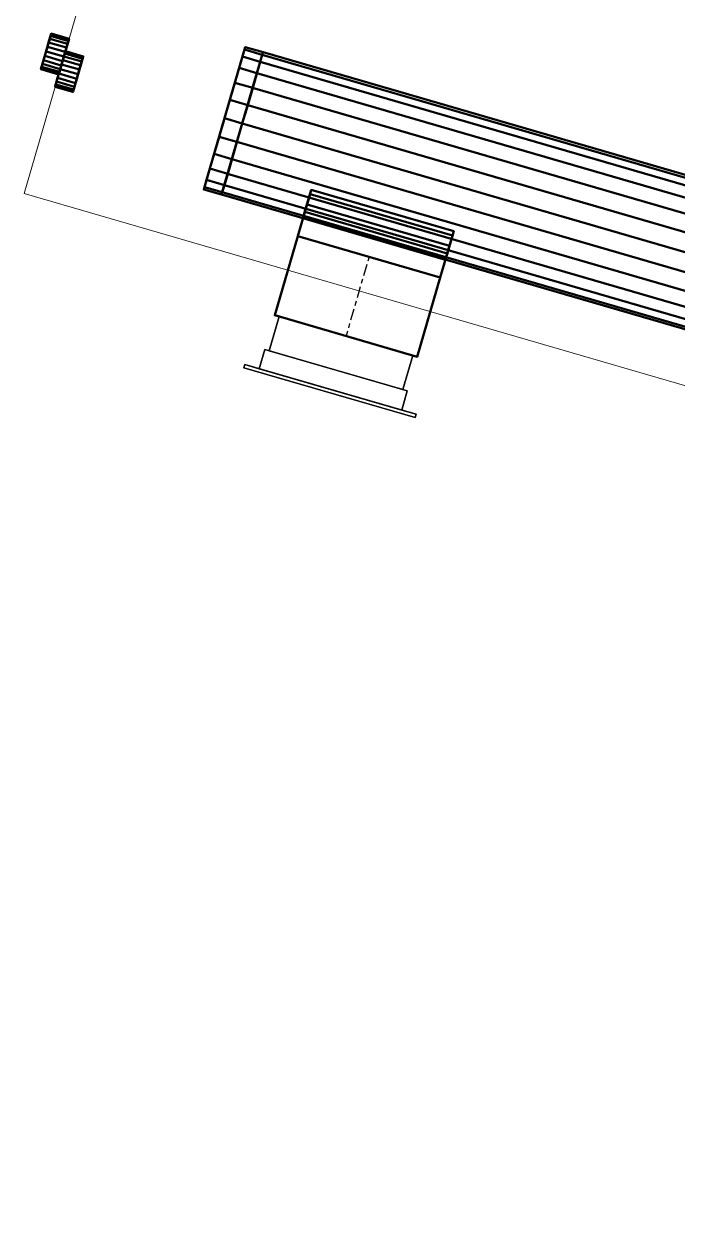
# Model space of a CAD drawing. Header units: inches. Extents: x -1654 to 1344, y -1538 to 36.
# Drawn here: x 272.7 to 307.9, y -718.6 to -654 of the extents above; entities that cross this region are included whole.
import ezdxf

# ---------------------------------------------------------------- set-up
doc = ezdxf.new("R2010")
doc.units = ezdxf.units.IN
doc.header["$MEASUREMENT"] = 0
doc.linetypes.add('Center', pattern=[1.25, 0.25, -0.1875, 0.625, -0.1875])
for name, color, linetype, lineweight in [('M-EQPT', 2, 'Continuous', 50), ('M-HVAC-CDFF', 3, 'Continuous', 30), ('M-HVAC-CDFF-SA', 3, 'Continuous', 30), ('M-HVAC-DUCT', 1, 'Center', 30), ('M-HVAC-DUCT-SA', 1, 'Continuous', 50)]:
    doc.layers.add(name, color=color, linetype=linetype, lineweight=lineweight)

# ---------------------------------------------------------------- blocks, each defined once
blk = doc.blocks.new('Mechanical Equipment - Main AHU - Non-Hosted - Mechanical Equipment - Main AHU - Non-Hosted-843973-_3D_')
at = {"layer": 'M-EQPT', "lineweight": 9}
mesh = blk.add_polyface(dxfattribs=at)
corners = [(123.5, -34, 84), (123.5, 34, 84), (-123.5, 34, 84), (-123.5, -34, 84)]
mesh.append_faces([[corners[k] for k in face] for face in [(2, 3, 0, 1)]])
mesh = blk.add_polyface(dxfattribs=at)
corners = [(123.5, -34), (-123.5, -34), (-123.5, 34), (123.5, 34)]
mesh.append_faces([[corners[k] for k in face] for face in [(1, 2, 3, 0)]])
mesh = blk.add_polyface(dxfattribs=at)
corners = [(123.5, 34, 84), (123.5, -34, 84), (123.5, -34), (123.5, 34)]
mesh.append_faces([[corners[k] for k in face] for face in [(0, 1, 2, 3)]])
at = {"layer": 'M-EQPT'}
mesh = blk.add_polyface(dxfattribs=at)
corners = [(115.502, -33, 4.57), (115.536, -33, 4.829), (115.636, -33, 5.07), (115.795, -33, 5.277), (116.002, -33, 5.436), (116.243, -33, 5.536), (116.502, -33, 5.57), (116.761, -33, 5.536), (117.002, -33, 5.436), (117.209, -33, 5.277), (117.368, -33, 5.07), (117.468, -33, 4.829), (117.502, -33, 4.57), (117.468, -33, 4.311), (117.368, -33, 4.07), (117.209, -33, 3.863), (117.002, -33, 3.704), (116.761, -33, 3.604), (116.502, -33, 3.57), (116.243, -33, 3.604), (116.002, -33, 3.704), (115.795, -33, 3.863), (115.636, -33, 4.07), (115.536, -33, 4.311)]
mesh.append_faces([[corners[k] for k in face] for face in [(15, 13, 14), (20, 18, 19), (13, 11, 12)]], dxfattribs={"vtx0": -1})
mesh.append_faces([[corners[k] for k in face] for face in [(23, 11, 13, 20)]], dxfattribs={"vtx0": -1, "vtx1": -1, "vtx2": -1, "vtx3": -1})
mesh.append_faces([[corners[k] for k in face] for face in [(15, 16, 20, 13)]], dxfattribs={"vtx1": -1, "vtx2": -1, "vtx3": -1})
mesh.append_faces([[corners[k] for k in face] for face in [(8, 9, 3, 4)]], dxfattribs={"vtx1": -1, "vtx3": -1})
mesh.append_faces([[corners[k] for k in face] for face in [(4, 5, 6)]], dxfattribs={"vtx2": -1})
mesh.append_faces([[corners[k] for k in face] for face in [(6, 7, 8, 4), (9, 10, 11, 1), (1, 2, 3, 9), (23, 0, 1, 11), (16, 17, 18, 20)]], dxfattribs={"vtx2": -1, "vtx3": -1})
mesh.append_faces([[corners[k] for k in face] for face in [(20, 21, 22, 23)]], dxfattribs={"vtx3": -1})
mesh = blk.add_polyface(dxfattribs=at)
corners = [(117.502, -34, 4.57), (117.468, -34, 4.311), (117.368, -34, 4.07), (117.209, -34, 3.863), (117.002, -34, 3.704), (116.761, -34, 3.604), (116.502, -34, 3.57), (116.243, -34, 3.604), (116.002, -34, 3.704), (115.795, -34, 3.863), (115.636, -34, 4.07), (115.536, -34, 4.311), (115.502, -34, 4.57), (115.502, -33, 4.57), (115.536, -33, 4.311), (115.636, -33, 4.07), (115.795, -33, 3.863), (116.002, -33, 3.704), (116.243, -33, 3.604), (116.502, -33, 3.57), (116.761, -33, 3.604), (117.002, -33, 3.704), (117.209, -33, 3.863), (117.368, -33, 4.07), (117.468, -33, 4.311), (117.502, -33, 4.57)]
mesh.append_faces([[corners[k] for k in face] for face in [(1, 24, 25, 0)]], dxfattribs={"vtx0": -1})
mesh.append_faces([[corners[k] for k in face] for face in [(23, 2, 3, 22), (2, 23, 24, 1)]], dxfattribs={"vtx0": -1, "vtx2": -1})
mesh.append_faces([[corners[k] for k in face] for face in [(13, 14, 11, 12)]], dxfattribs={"vtx1": -1})
mesh.append_faces([[corners[k] for k in face] for face in [(14, 15, 10, 11), (16, 17, 8, 9), (15, 16, 9, 10), (17, 18, 7, 8), (6, 7, 18, 19), (19, 20, 5, 6), (20, 21, 4, 5), (21, 22, 3, 4)]], dxfattribs={"vtx1": -1, "vtx3": -1})
mesh = blk.add_polyface(dxfattribs=at)
corners = [(115.502, -34, 4.57), (115.536, -34, 4.829), (115.636, -34, 5.07), (115.795, -34, 5.277), (116.002, -34, 5.436), (116.243, -34, 5.536), (116.502, -34, 5.57), (116.761, -34, 5.536), (117.002, -34, 5.436), (117.209, -34, 5.277), (117.368, -34, 5.07), (117.468, -34, 4.829), (117.502, -34, 4.57), (117.502, -33, 4.57), (117.468, -33, 4.829), (117.368, -33, 5.07), (117.209, -33, 5.277), (117.002, -33, 5.436), (116.761, -33, 5.536), (116.502, -33, 5.57), (116.243, -33, 5.536), (116.002, -33, 5.436), (115.795, -33, 5.277), (115.636, -33, 5.07), (115.536, -33, 4.829), (115.502, -33, 4.57)]
mesh.append_faces([[corners[k] for k in face] for face in [(1, 24, 25, 0)]], dxfattribs={"vtx0": -1})
mesh.append_faces([[corners[k] for k in face] for face in [(4, 21, 22, 3), (2, 23, 24, 1), (3, 22, 23, 2)]], dxfattribs={"vtx0": -1, "vtx2": -1})
mesh.append_faces([[corners[k] for k in face] for face in [(13, 14, 11, 12)]], dxfattribs={"vtx1": -1})
mesh.append_faces([[corners[k] for k in face] for face in [(14, 15, 10, 11), (16, 17, 8, 9), (15, 16, 9, 10), (17, 18, 7, 8), (6, 7, 18, 19), (4, 5, 20, 21), (19, 20, 5, 6)]], dxfattribs={"vtx1": -1, "vtx3": -1})
at = {"layer": 'M-EQPT', "lineweight": 9}
mesh = blk.add_polyface(dxfattribs=at)
corners = [(123.5, -34, 84), (-123.5, -34, 84), (-123.5, -34), (123.5, -34)]
mesh.append_faces([[corners[k] for k in face] for face in [(0, 1, 2, 3)]])
at = {"layer": 'M-EQPT'}
mesh = blk.add_polyface(dxfattribs=at)
corners = [(114.802, -34, 65.673), (114.836, -34, 65.932), (114.936, -34, 66.173), (115.095, -34, 66.381), (115.302, -34, 66.539), (115.543, -34, 66.639), (115.802, -34, 66.673), (116.061, -34, 66.639), (116.302, -34, 66.539), (116.509, -34, 66.381), (116.668, -34, 66.173), (116.768, -34, 65.932), (116.802, -34, 65.673), (116.768, -34, 65.415), (116.668, -34, 65.173), (116.509, -34, 64.966), (116.302, -34, 64.807), (116.061, -34, 64.707), (115.802, -34, 64.673), (115.543, -34, 64.707), (115.302, -34, 64.807), (115.095, -34, 64.966), (114.936, -34, 65.173), (114.836, -34, 65.415)]
mesh.append_faces([[corners[k] for k in face] for face in [(15, 12, 13, 14)]], dxfattribs={"vtx0": -1})
mesh.append_faces([[corners[k] for k in face] for face in [(16, 19, 12, 15)]], dxfattribs={"vtx0": -1, "vtx1": -1, "vtx2": -1})
mesh.append_faces([[corners[k] for k in face] for face in [(0, 9, 12, 21)]], dxfattribs={"vtx0": -1, "vtx1": -1, "vtx2": -1, "vtx3": -1})
mesh.append_faces([[corners[k] for k in face] for face in [(6, 7, 4, 5), (3, 4, 1, 2)]], dxfattribs={"vtx1": -1})
mesh.append_faces([[corners[k] for k in face] for face in [(0, 1, 4, 7)]], dxfattribs={"vtx1": -1, "vtx2": -1, "vtx3": -1})
mesh.append_faces([[corners[k] for k in face] for face in [(7, 8, 9, 0), (19, 20, 21, 12)]], dxfattribs={"vtx2": -1, "vtx3": -1})
mesh.append_faces([[corners[k] for k in face] for face in [(9, 10, 11, 12), (16, 17, 18, 19), (21, 22, 23, 0)]], dxfattribs={"vtx3": -1})
mesh = blk.add_polyface(dxfattribs=at)
corners = [(116.802, -35, 65.673), (116.768, -35, 65.415), (116.668, -35, 65.173), (116.509, -35, 64.966), (116.302, -35, 64.807), (116.061, -35, 64.707), (115.802, -35, 64.673), (115.543, -35, 64.707), (115.302, -35, 64.807), (115.095, -35, 64.966), (114.936, -35, 65.173), (114.836, -35, 65.415), (114.802, -35, 65.673), (114.802, -34, 65.673), (114.836, -34, 65.415), (114.936, -34, 65.173), (115.095, -34, 64.966), (115.302, -34, 64.807), (115.543, -34, 64.707), (115.802, -34, 64.673), (116.061, -34, 64.707), (116.302, -34, 64.807), (116.509, -34, 64.966), (116.668, -34, 65.173), (116.768, -34, 65.415), (116.802, -34, 65.673)]
mesh.append_faces([[corners[k] for k in face] for face in [(1, 24, 25, 0)]], dxfattribs={"vtx0": -1})
mesh.append_faces([[corners[k] for k in face] for face in [(23, 2, 3, 22), (2, 23, 24, 1)]], dxfattribs={"vtx0": -1, "vtx2": -1})
mesh.append_faces([[corners[k] for k in face] for face in [(13, 14, 11, 12)]], dxfattribs={"vtx1": -1})
mesh.append_faces([[corners[k] for k in face] for face in [(14, 15, 10, 11), (16, 17, 8, 9), (15, 16, 9, 10), (17, 18, 7, 8), (6, 7, 18, 19), (19, 20, 5, 6), (20, 21, 4, 5), (21, 22, 3, 4)]], dxfattribs={"vtx1": -1, "vtx3": -1})
mesh = blk.add_polyface(dxfattribs=at)
corners = [(114.802, -35, 65.673), (114.836, -35, 65.932), (114.936, -35, 66.173), (115.095, -35, 66.381), (115.302, -35, 66.539), (115.543, -35, 66.639), (115.802, -35, 66.673), (116.061, -35, 66.639), (116.302, -35, 66.539), (116.509, -35, 66.381), (116.668, -35, 66.173), (116.768, -35, 65.932), (116.802, -35, 65.673), (116.802, -34, 65.673), (116.768, -34, 65.932), (116.668, -34, 66.173), (116.509, -34, 66.381), (116.302, -34, 66.539), (116.061, -34, 66.639), (115.802, -34, 66.673), (115.543, -34, 66.639), (115.302, -34, 66.539), (115.095, -34, 66.381), (114.936, -34, 66.173), (114.836, -34, 65.932), (114.802, -34, 65.673)]
mesh.append_faces([[corners[k] for k in face] for face in [(1, 24, 25, 0)]], dxfattribs={"vtx0": -1})
mesh.append_faces([[corners[k] for k in face] for face in [(4, 21, 22, 3), (2, 23, 24, 1), (3, 22, 23, 2)]], dxfattribs={"vtx0": -1, "vtx2": -1})
mesh.append_faces([[corners[k] for k in face] for face in [(13, 14, 11, 12)]], dxfattribs={"vtx1": -1})
mesh.append_faces([[corners[k] for k in face] for face in [(14, 15, 10, 11), (16, 17, 8, 9), (15, 16, 9, 10), (17, 18, 7, 8), (6, 7, 18, 19), (4, 5, 20, 21), (19, 20, 5, 6)]], dxfattribs={"vtx1": -1, "vtx3": -1})
mesh = blk.add_polyface(dxfattribs=at)
corners = [(115.502, -34, 4.57), (115.536, -34, 4.311), (115.636, -34, 4.07), (115.795, -34, 3.863), (116.002, -34, 3.704), (116.243, -34, 3.604), (116.502, -34, 3.57), (116.761, -34, 3.604), (117.002, -34, 3.704), (117.209, -34, 3.863), (117.368, -34, 4.07), (117.468, -34, 4.311), (117.502, -34, 4.57), (117.468, -34, 4.829), (117.368, -34, 5.07), (117.209, -34, 5.277), (117.002, -34, 5.436), (116.761, -34, 5.536), (116.502, -34, 5.57), (116.243, -34, 5.536), (116.002, -34, 5.436), (115.795, -34, 5.277), (115.636, -34, 5.07), (115.536, -34, 4.829)]
mesh.append_faces([[corners[k] for k in face] for face in [(11, 9, 10), (6, 4, 5)]], dxfattribs={"vtx0": -1})
mesh.append_faces([[corners[k] for k in face] for face in [(11, 13, 1, 4)]], dxfattribs={"vtx0": -1, "vtx1": -1, "vtx2": -1, "vtx3": -1})
mesh.append_faces([[corners[k] for k in face] for face in [(4, 8, 9, 11)]], dxfattribs={"vtx0": -1, "vtx2": -1, "vtx3": -1})
mesh.append_faces([[corners[k] for k in face] for face in [(19, 20, 18)]], dxfattribs={"vtx1": -1})
mesh.append_faces([[corners[k] for k in face] for face in [(15, 16, 20, 21)]], dxfattribs={"vtx1": -1, "vtx3": -1})
mesh.append_faces([[corners[k] for k in face] for face in [(2, 3, 4, 1), (11, 12, 13)]], dxfattribs={"vtx2": -1})
mesh.append_faces([[corners[k] for k in face] for face in [(6, 7, 8, 4), (13, 14, 15, 23), (16, 17, 18, 20), (21, 22, 23, 15), (23, 0, 1, 13)]], dxfattribs={"vtx2": -1, "vtx3": -1})
mesh = blk.add_polyface(dxfattribs=at)
corners = [(114.802, -35, 65.673), (114.836, -35, 65.415), (114.936, -35, 65.173), (115.095, -35, 64.966), (115.302, -35, 64.807), (115.543, -35, 64.707), (115.802, -35, 64.673), (116.061, -35, 64.707), (116.302, -35, 64.807), (116.509, -35, 64.966), (116.668, -35, 65.173), (116.768, -35, 65.415), (116.802, -35, 65.673), (116.768, -35, 65.932), (116.668, -35, 66.173), (116.509, -35, 66.381), (116.302, -35, 66.539), (116.061, -35, 66.639), (115.802, -35, 66.673), (115.543, -35, 66.639), (115.302, -35, 66.539), (115.095, -35, 66.381), (114.936, -35, 66.173), (114.836, -35, 65.932)]
mesh.append_faces([[corners[k] for k in face] for face in [(8, 6, 7), (11, 9, 10), (23, 21, 22)]], dxfattribs={"vtx0": -1})
mesh.append_faces([[corners[k] for k in face] for face in [(17, 0, 15, 16)]], dxfattribs={"vtx0": -1, "vtx1": -1})
mesh.append_faces([[corners[k] for k in face] for face in [(0, 3, 12, 15)]], dxfattribs={"vtx0": -1, "vtx1": -1, "vtx2": -1, "vtx3": -1})
mesh.append_faces([[corners[k] for k in face] for face in [(8, 12, 5, 6)]], dxfattribs={"vtx0": -1, "vtx1": -1, "vtx3": -1})
mesh.append_faces([[corners[k] for k in face] for face in [(12, 8, 9, 11)]], dxfattribs={"vtx0": -1, "vtx2": -1})
mesh.append_faces([[corners[k] for k in face] for face in [(17, 18, 20, 0)]], dxfattribs={"vtx1": -1, "vtx2": -1, "vtx3": -1})
mesh.append_faces([[corners[k] for k in face] for face in [(23, 0, 20, 21)]], dxfattribs={"vtx1": -1, "vtx3": -1})
mesh.append_faces([[corners[k] for k in face] for face in [(1, 2, 3, 0), (13, 14, 15, 12), (18, 19, 20)]], dxfattribs={"vtx2": -1})
mesh.append_faces([[corners[k] for k in face] for face in [(3, 4, 5, 12)]], dxfattribs={"vtx2": -1, "vtx3": -1})
blk = doc.blocks.new('Round Endcap - Standard-907956-_3D_')
at = {"layer": 'M-HVAC-DUCT', "color": 8, "linetype": 'Continuous', "lineweight": 50}
mesh = blk.add_polyface(dxfattribs=at)
corners = [(0, 0, 4), (0, 1.035, 3.864), (0, 2, 3.464), (0, 2.828, 2.828), (0, 3.464, 2), (0, 3.864, 1.035), (0, 4), (0, 3.864, -1.035), (0, 3.464, -2), (0, 2.828, -2.828), (0, 2, -3.464), (0, 1.035, -3.864), (0, 0, -4), (0, -1.035, -3.864), (0, -2, -3.464), (0, -2.828, -2.828), (0, -3.464, -2), (0, -3.864, -1.035), (0, -4), (0, -3.864, 1.035), (0, -3.464, 2), (0, -2.828, 2.828), (0, -2, 3.464), (0, -1.035, 3.864)]
mesh.append_faces([[corners[k] for k in face] for face in [(17, 14, 15, 16)]], dxfattribs={"vtx0": -1, "color": 8})
mesh.append_faces([[corners[k] for k in face] for face in [(21, 12, 17, 20)]], dxfattribs={"vtx0": -1, "vtx1": -1, "vtx2": -1, "color": 8})
mesh.append_faces([[corners[k] for k in face] for face in [(12, 3, 4)]], dxfattribs={"vtx0": -1, "vtx2": -1, "color": 8})
mesh.append_faces([[corners[k] for k in face] for face in [(12, 7, 8, 9), (12, 1, 2, 3)]], dxfattribs={"vtx0": -1, "vtx3": -1, "color": 8})
mesh.append_faces([[corners[k] for k in face] for face in [(0, 1, 12, 23), (22, 23, 12, 21)]], dxfattribs={"vtx1": -1, "vtx2": -1, "color": 8})
mesh.append_faces([[corners[k] for k in face] for face in [(6, 7, 12, 4)]], dxfattribs={"vtx1": -1, "vtx2": -1, "vtx3": -1, "color": 8})
mesh.append_faces([[corners[k] for k in face] for face in [(10, 11, 12, 9), (4, 5, 6)]], dxfattribs={"vtx2": -1, "color": 8})
mesh.append_faces([[corners[k] for k in face] for face in [(12, 13, 14, 17)]], dxfattribs={"vtx2": -1, "vtx3": -1, "color": 8})
mesh.append_faces([[corners[k] for k in face] for face in [(17, 18, 19, 20)]], dxfattribs={"vtx3": -1, "color": 8})
mesh = blk.add_polyface(dxfattribs=at)
corners = [(0, 4), (0, 3.864, 1.035), (0, 3.464, 2), (0, 2.828, 2.828), (0, 2, 3.464), (0, 1.035, 3.864), (0, 0, 4), (1, 0, 4), (1, 1.035, 3.864), (1, 2, 3.464), (1, 2.828, 2.828), (1, 3.464, 2), (1, 3.864, 1.035), (1, 4)]
mesh.append_faces([[corners[k] for k in face] for face in [(1, 12, 13, 0)]], dxfattribs={"vtx0": -1, "color": 8})
mesh.append_faces([[corners[k] for k in face] for face in [(5, 8, 9, 4), (10, 3, 4, 9), (2, 11, 12, 1), (11, 2, 3, 10)]], dxfattribs={"vtx0": -1, "vtx2": -1, "color": 8})
mesh.append_faces([[corners[k] for k in face] for face in [(6, 7, 8, 5)]], dxfattribs={"vtx2": -1, "color": 8})
mesh = blk.add_polyface(dxfattribs=at)
corners = [(0, 0, -4), (0, 1.035, -3.864), (0, 2, -3.464), (0, 2.828, -2.828), (0, 3.464, -2), (0, 3.864, -1.035), (0, 4), (1, 4), (1, 3.864, -1.035), (1, 3.464, -2), (1, 2.828, -2.828), (1, 2, -3.464), (1, 1.035, -3.864), (1, 0, -4)]
mesh.append_faces([[corners[k] for k in face] for face in [(1, 12, 13, 0)]], dxfattribs={"vtx0": -1, "color": 8})
mesh.append_faces([[corners[k] for k in face] for face in [(5, 8, 9, 4), (10, 3, 4, 9), (2, 11, 12, 1), (11, 2, 3, 10)]], dxfattribs={"vtx0": -1, "vtx2": -1, "color": 8})
mesh.append_faces([[corners[k] for k in face] for face in [(6, 7, 8, 5)]], dxfattribs={"vtx2": -1, "color": 8})
mesh = blk.add_polyface(dxfattribs=at)
corners = [(1, 0, 4), (1, -1.035, 3.864), (1, -2, 3.464), (1, -2.828, 2.828), (1, -3.464, 2), (1, -3.864, 1.035), (1, -4), (1, -3.864, -1.035), (1, -3.464, -2), (1, -2.828, -2.828), (1, -2, -3.464), (1, -1.035, -3.864), (1, 0, -4), (1, 1.035, -3.864), (1, 2, -3.464), (1, 2.828, -2.828), (1, 3.464, -2), (1, 3.864, -1.035), (1, 4), (1, 3.864, 1.035), (1, 3.464, 2), (1, 2.828, 2.828), (1, 2, 3.464), (1, 1.035, 3.864)]
mesh.append_faces([[corners[k] for k in face] for face in [(6, 3, 4, 5)]], dxfattribs={"vtx0": -1, "color": 8})
mesh.append_faces([[corners[k] for k in face] for face in [(16, 21, 14, 15)]], dxfattribs={"vtx0": -1, "vtx1": -1, "color": 8})
mesh.append_faces([[corners[k] for k in face] for face in [(12, 2, 6, 11)]], dxfattribs={"vtx0": -1, "vtx1": -1, "vtx2": -1, "color": 8})
mesh.append_faces([[corners[k] for k in face] for face in [(12, 23, 1, 2)]], dxfattribs={"vtx0": -1, "vtx1": -1, "vtx3": -1, "color": 8})
mesh.append_faces([[corners[k] for k in face] for face in [(21, 16, 17), (6, 2, 3)]], dxfattribs={"vtx0": -1, "vtx2": -1, "color": 8})
mesh.append_faces([[corners[k] for k in face] for face in [(6, 9, 10, 11), (17, 19, 20, 21)]], dxfattribs={"vtx0": -1, "vtx3": -1, "color": 8})
mesh.append_faces([[corners[k] for k in face] for face in [(18, 19, 17)]], dxfattribs={"vtx1": -1, "color": 8})
mesh.append_faces([[corners[k] for k in face] for face in [(22, 23, 12, 21)]], dxfattribs={"vtx1": -1, "vtx2": -1, "color": 8})
mesh.append_faces([[corners[k] for k in face] for face in [(23, 0, 1)]], dxfattribs={"vtx2": -1, "color": 8})
mesh.append_faces([[corners[k] for k in face] for face in [(12, 13, 14, 21)]], dxfattribs={"vtx2": -1, "vtx3": -1, "color": 8})
mesh.append_faces([[corners[k] for k in face] for face in [(6, 7, 8, 9)]], dxfattribs={"vtx3": -1, "color": 8})
mesh = blk.add_polyface(dxfattribs=at)
corners = [(0, -4), (0, -3.864, -1.035), (0, -3.464, -2), (0, -2.828, -2.828), (0, -2, -3.464), (0, -1.035, -3.864), (0, 0, -4), (1, 0, -4), (1, -1.035, -3.864), (1, -2, -3.464), (1, -2.828, -2.828), (1, -3.464, -2), (1, -3.864, -1.035), (1, -4)]
mesh.append_faces([[corners[k] for k in face] for face in [(1, 12, 13, 0)]], dxfattribs={"vtx0": -1, "color": 8})
mesh.append_faces([[corners[k] for k in face] for face in [(5, 8, 9, 4), (10, 3, 4, 9), (2, 11, 12, 1), (11, 2, 3, 10)]], dxfattribs={"vtx0": -1, "vtx2": -1, "color": 8})
mesh.append_faces([[corners[k] for k in face] for face in [(6, 7, 8, 5)]], dxfattribs={"vtx2": -1, "color": 8})
mesh = blk.add_polyface(dxfattribs=at)
corners = [(0, 0, 4), (0, -1.035, 3.864), (0, -2, 3.464), (0, -2.828, 2.828), (0, -3.464, 2), (0, -3.864, 1.035), (0, -4), (1, -4), (1, -3.864, 1.035), (1, -3.464, 2), (1, -2.828, 2.828), (1, -2, 3.464), (1, -1.035, 3.864), (1, 0, 4)]
mesh.append_faces([[corners[k] for k in face] for face in [(1, 12, 13, 0)]], dxfattribs={"vtx0": -1, "color": 8})
mesh.append_faces([[corners[k] for k in face] for face in [(5, 8, 9, 4), (10, 3, 4, 9), (2, 11, 12, 1), (11, 2, 3, 10)]], dxfattribs={"vtx0": -1, "vtx2": -1, "color": 8})
mesh.append_faces([[corners[k] for k in face] for face in [(6, 7, 8, 5)]], dxfattribs={"vtx2": -1, "color": 8})
blk = doc.blocks.new('Supply Diffuser - Sidewall - 8 x 6-951039-_3D_')
at = {"layer": 'M-HVAC-CDFF'}
mesh = blk.add_polyface(dxfattribs=at)
corners = [(-3.75, 3, 2.75), (3.75, 3, 2.75), (3.75, 3, -2.75), (-3.75, 3, -2.75)]
mesh.append_faces([[corners[k] for k in face] for face in [(1, 2, 3, 0)]])
mesh = blk.add_polyface(dxfattribs=at)
corners = [(-3.75, 3, 2.75), (-3.75, 3, -2.75), (-3.75, 1.078125, -2.75), (-3.75, 1.078125, 2.75)]
mesh.append_faces([[corners[k] for k in face] for face in [(2, 3, 0, 1)]])
mesh = blk.add_polyface(dxfattribs=at)
corners = [(-3.75, 3, -2.75), (3.75, 3, -2.75), (3.75, 1.078125, -2.75), (-3.75, 1.078125, -2.75)]
mesh.append_faces([[corners[k] for k in face] for face in [(2, 3, 0, 1)]])
mesh = blk.add_polyface(dxfattribs=at)
corners = [(3.75, 3, 2.75), (-3.75, 3, 2.75), (-3.75, 1.078125, 2.75), (3.75, 1.078125, 2.75)]
mesh.append_faces([[corners[k] for k in face] for face in [(2, 3, 0, 1)]])
mesh = blk.add_polyface(dxfattribs=at)
corners = [(3.75, 3, -2.75), (3.75, 3, 2.75), (3.75, 1.078125, 2.75), (3.75, 1.078125, -2.75)]
mesh.append_faces([[corners[k] for k in face] for face in [(2, 3, 0, 1)]])
mesh = blk.add_polyface(dxfattribs=at)
corners = [(-4, 1.078125, 3), (4, 1.078125, 3), (4, 1.078125, -3), (-4, 1.078125, -3), (-3.75, 1.078125, 2.75), (-3.75, 1.078125, -2.75), (3.75, 1.078125, -2.75), (3.75, 1.078125, 2.75)]
mesh.append_faces([[corners[k] for k in face] for face in [(3, 5, 6, 2), (2, 6, 7, 1)]], dxfattribs={"vtx0": -1, "vtx2": -1})
mesh.append_faces([[corners[k] for k in face] for face in [(4, 5, 3, 0), (7, 4, 0, 1)]], dxfattribs={"vtx1": -1, "vtx3": -1})
mesh = blk.add_polyface(dxfattribs=at)
corners = [(-4, 1.078125, 3), (-4, 1.078125, -3), (-4, 0, -3), (-4, 0, 3)]
mesh.append_faces([[corners[k] for k in face] for face in [(2, 3, 0, 1)]])
mesh = blk.add_polyface(dxfattribs=at)
corners = [(-4, 1.078125, -3), (4, 1.078125, -3), (4, 0, -3), (-4, 0, -3)]
mesh.append_faces([[corners[k] for k in face] for face in [(2, 3, 0, 1)]])
mesh = blk.add_polyface(dxfattribs=at)
corners = [(4, 1.078125, 3), (-4, 1.078125, 3), (-4, 0, 3), (4, 0, 3)]
mesh.append_faces([[corners[k] for k in face] for face in [(2, 3, 0, 1)]])
mesh = blk.add_polyface(dxfattribs=at)
corners = [(4, 1.078125, -3), (4, 1.078125, 3), (4, 0, 3), (4, 0, -3)]
mesh.append_faces([[corners[k] for k in face] for face in [(2, 3, 0, 1)]])
mesh = blk.add_polyface(dxfattribs=at)
corners = [(4.8125, 0, 3.8125), (4.8125, 0, -3.8125), (-4.8125, 0, -3.8125), (-4.8125, 0, 3.8125), (-4, 0, 3), (-4, 0, -3), (4, 0, -3), (4, 0, 3)]
mesh.append_faces([[corners[k] for k in face] for face in [(3, 4, 5, 2), (2, 5, 6, 1)]], dxfattribs={"vtx0": -1, "vtx2": -1})
mesh.append_faces([[corners[k] for k in face] for face in [(7, 4, 3, 0), (6, 7, 0, 1)]], dxfattribs={"vtx1": -1, "vtx3": -1})
mesh = blk.add_polyface(dxfattribs=at)
corners = [(-4.8125, -0.1875, 3.8125), (4.8125, -0.1875, 3.8125), (4.8125, 0, 3.8125), (-4.8125, 0, 3.8125)]
mesh.append_faces([[corners[k] for k in face] for face in [(3, 0, 1, 2)]])
mesh = blk.add_polyface(dxfattribs=at)
corners = [(-4.8125, -0.1875, -3.8125), (-4.8125, -0.1875, 3.8125), (-4.8125, 0, 3.8125), (-4.8125, 0, -3.8125)]
mesh.append_faces([[corners[k] for k in face] for face in [(0, 1, 2, 3)]])
mesh = blk.add_polyface(dxfattribs=at)
corners = [(4.8125, -0.1875, -3.8125), (-4.8125, -0.1875, -3.8125), (-4.8125, 0, -3.8125), (4.8125, 0, -3.8125)]
mesh.append_faces([[corners[k] for k in face] for face in [(3, 0, 1, 2)]])
mesh = blk.add_polyface(dxfattribs=at)
corners = [(4.8125, -0.1875, 3.8125), (-4.8125, -0.1875, 3.8125), (-4.8125, -0.1875, -3.8125), (4.8125, -0.1875, -3.8125)]
mesh.append_faces([[corners[k] for k in face] for face in [(3, 0, 1, 2)]])
mesh = blk.add_polyface(dxfattribs=at)
corners = [(4.8125, -0.1875, 3.8125), (4.8125, -0.1875, -3.8125), (4.8125, 0, -3.8125), (4.8125, 0, 3.8125)]
mesh.append_faces([[corners[k] for k in face] for face in [(0, 1, 2, 3)]])
blk = doc.blocks.new('Rectangular Takeoff - Standard-920564-_3D_')
at = {"layer": 'M-HVAC-DUCT', "color": 8, "linetype": 'Continuous', "lineweight": 50}
mesh = blk.add_polyface(dxfattribs=at)
corners = [(-1.594, 4, 3), (-1.594, 4, -3), (-1.594, -4, -3), (-1.594, -4, 3)]
mesh.append_faces([[corners[k] for k in face] for face in [(0, 1, 2, 3)]], dxfattribs={"color": 8})
mesh = blk.add_polyface(dxfattribs=at)
corners = [(-1.594, 4, -3), (-1.594, 4, 3), (1, 4, 3), (1, 4, -3)]
mesh.append_faces([[corners[k] for k in face] for face in [(3, 0, 1, 2)]], dxfattribs={"color": 8})
mesh = blk.add_polyface(dxfattribs=at)
corners = [(-1.594, -4, -3), (-1.594, 4, -3), (1, 4, -3), (1, -4, -3)]
mesh.append_faces([[corners[k] for k in face] for face in [(0, 1, 2, 3)]], dxfattribs={"color": 8})
mesh = blk.add_polyface(dxfattribs=at)
corners = [(1, 4, 3), (-1.594, 4, 3), (-1.594, -4, 3), (1, -4, 3)]
mesh.append_faces([[corners[k] for k in face] for face in [(0, 1, 2, 3)]], dxfattribs={"color": 8})
mesh = blk.add_polyface(dxfattribs=at)
corners = [(1, 4, 3), (1, -4, 3), (1, -4, -3), (1, 4, -3)]
mesh.append_faces([[corners[k] for k in face] for face in [(3, 0, 1, 2)]], dxfattribs={"color": 8})
mesh = blk.add_polyface(dxfattribs=at)
corners = [(-1.594, -4, 3), (-1.594, -4, -3), (1, -4, -3), (1, -4, 3)]
mesh.append_faces([[corners[k] for k in face] for face in [(0, 1, 2, 3)]], dxfattribs={"color": 8})

msp = doc.modelspace()

# ---------------------------------------------------------------- linework, layer by layer
at = {"layer": 'M-HVAC-DUCT', "color": 5}
for p, q in [((284.502, -659.321, 1316), (283.541, -659.042, 1316)), ((618.269, -756.352, 1316), (284.502, -659.321, 1316)), ((618.269, -756.352, 1316), (284.502, -659.321, 1316)), ((291.336, -666.515, 1316), (290.094, -670.788, 1316))]:
    msp.add_line(p, q, dxfattribs=at)

# ---------------------------------------------------------------- block references
at = {"layer": 'M-EQPT', "rotation": 253.7901312840833}
msp.add_blockref('Mechanical Equipment - Main AHU - Non-Hosted - Mechanical Equipment - Main AHU - Non-Hosted-843973-_3D_', (339.854, -554.005, 1200), dxfattribs=at)
at = {"layer": 'M-HVAC-CDFF-SA', "rotation": 343.7901312840834}
msp.add_blockref('Supply Diffuser - Sidewall - 8 x 6-951039-_3D_', (289.256, -673.668, 1316), dxfattribs=at)
at = {"layer": 'M-HVAC-DUCT-SA', "color": 8, "rotation": 163.7901312840834}
msp.add_blockref('Round Endcap - Standard-907956-_3D_', (284.502, -659.321, 1316), dxfattribs=at)
at = {"layer": 'M-HVAC-DUCT-SA', "color": 8, "extrusion": (0, 0, -1), "rotation": 286.2098687159166}
msp.add_blockref('Rectangular Takeoff - Standard-920564-_3D_', (-291.615, -665.555, -1316), dxfattribs=at)

# ---------------------------------------------------------------- meshes
at = {"layer": 'M-HVAC-DUCT-SA', "color": 8}
mesh = msp.add_polyface(dxfattribs=at)
corners = [(285.618, -655.48, 1316), (285.58, -655.611, 1314.965), (285.469, -655.995, 1314), (285.291, -656.605, 1313.172), (285.06, -657.401, 1312.536), (284.791, -658.327, 1312.136), (284.502, -659.321, 1312), (284.213, -660.316, 1312.136), (283.943, -661.242, 1312.536), (283.712, -662.037, 1313.172), (283.535, -662.648, 1314), (283.423, -663.032, 1314.965), (283.385, -663.162, 1316), (283.423, -663.032, 1317.035), (283.535, -662.648, 1318), (283.712, -662.037, 1318.828), (283.943, -661.242, 1319.464), (284.213, -660.316, 1319.864), (284.502, -659.321, 1320), (284.791, -658.327, 1319.864), (285.06, -657.401, 1319.464), (285.291, -656.605, 1318.828), (285.469, -655.995, 1318), (285.58, -655.611, 1317.035)]
mesh.append_faces([[corners[k] for k in face] for face in [(11, 9, 10), (15, 13, 14), (8, 6, 7)]], dxfattribs={"vtx0": -1, "color": 8})
mesh.append_faces([[corners[k] for k in face] for face in [(21, 3, 6, 18), (18, 6, 11, 15)]], dxfattribs={"vtx0": -1, "vtx1": -1, "vtx2": -1, "vtx3": -1, "color": 8})
mesh.append_faces([[corners[k] for k in face] for face in [(11, 6, 8, 9)]], dxfattribs={"vtx0": -1, "vtx1": -1, "vtx3": -1, "color": 8})
mesh.append_faces([[corners[k] for k in face] for face in [(20, 21, 18, 19)]], dxfattribs={"vtx1": -1, "color": 8})
mesh.append_faces([[corners[k] for k in face] for face in [(4, 5, 6, 3), (23, 0, 1), (16, 17, 18, 15)]], dxfattribs={"vtx2": -1, "color": 8})
mesh.append_faces([[corners[k] for k in face] for face in [(1, 2, 3, 21), (21, 22, 23, 1), (11, 12, 13, 15)]], dxfattribs={"vtx2": -1, "vtx3": -1, "color": 8})
mesh = msp.add_polyface(dxfattribs=at)
corners = [(618.269, -756.352, 1320), (618.558, -755.358, 1319.864), (618.828, -754.432, 1319.464), (619.059, -753.636, 1318.828), (619.236, -753.026, 1318), (619.348, -752.642, 1317.035), (619.386, -752.511, 1316), (285.618, -655.48, 1316), (285.58, -655.611, 1317.035), (285.469, -655.995, 1318), (285.291, -656.605, 1318.828), (285.06, -657.401, 1319.464), (284.791, -658.327, 1319.864), (284.502, -659.321, 1320)]
mesh.append_faces([[corners[k] for k in face] for face in [(8, 9, 4, 5), (3, 4, 9, 10), (11, 12, 1, 2), (2, 3, 10, 11)]], dxfattribs={"vtx1": -1, "vtx3": -1, "color": 8})
mesh.append_faces([[corners[k] for k in face] for face in [(6, 7, 8, 5)]], dxfattribs={"vtx2": -1, "color": 8})
mesh.append_faces([[corners[k] for k in face] for face in [(12, 13, 0, 1)]], dxfattribs={"vtx3": -1, "color": 8})
mesh = msp.add_polyface(dxfattribs=at)
corners = [(619.386, -752.511, 1316), (619.348, -752.642, 1314.965), (619.236, -753.026, 1314), (619.059, -753.636, 1313.172), (618.828, -754.432, 1312.536), (618.558, -755.358, 1312.136), (618.269, -756.352, 1312), (284.502, -659.321, 1312), (284.791, -658.327, 1312.136), (285.06, -657.401, 1312.536), (285.291, -656.605, 1313.172), (285.469, -655.995, 1314), (285.58, -655.611, 1314.965), (285.618, -655.48, 1316)]
mesh.append_faces([[corners[k] for k in face] for face in [(7, 8, 5, 6)]], dxfattribs={"vtx1": -1, "color": 8})
mesh.append_faces([[corners[k] for k in face] for face in [(8, 9, 4, 5), (3, 4, 9, 10), (11, 12, 1, 2), (2, 3, 10, 11)]], dxfattribs={"vtx1": -1, "vtx3": -1, "color": 8})
mesh.append_faces([[corners[k] for k in face] for face in [(12, 13, 0, 1)]], dxfattribs={"vtx3": -1, "color": 8})
mesh = msp.add_polyface(dxfattribs=at)
corners = [(617.153, -760.193, 1316), (617.191, -760.062, 1317.035), (617.302, -759.679, 1318), (617.48, -759.068, 1318.828), (617.711, -758.273, 1319.464), (617.98, -757.346, 1319.864), (618.269, -756.352, 1320), (284.502, -659.321, 1320), (284.213, -660.316, 1319.864), (283.943, -661.242, 1319.464), (283.712, -662.037, 1318.828), (283.535, -662.648, 1318), (283.423, -663.032, 1317.035), (283.385, -663.162, 1316)]
mesh.append_faces([[corners[k] for k in face] for face in [(7, 8, 5, 6)]], dxfattribs={"vtx1": -1, "color": 8})
mesh.append_faces([[corners[k] for k in face] for face in [(8, 9, 4, 5), (3, 4, 9, 10), (11, 12, 1, 2), (2, 3, 10, 11)]], dxfattribs={"vtx1": -1, "vtx3": -1, "color": 8})
mesh.append_faces([[corners[k] for k in face] for face in [(12, 13, 0, 1)]], dxfattribs={"vtx3": -1, "color": 8})
mesh = msp.add_polyface(dxfattribs=at)
corners = [(618.269, -756.352, 1312), (617.98, -757.346, 1312.136), (617.711, -758.273, 1312.536), (617.48, -759.068, 1313.172), (617.302, -759.679, 1314), (617.191, -760.062, 1314.965), (617.153, -760.193, 1316), (283.385, -663.162, 1316), (283.423, -663.032, 1314.965), (283.535, -662.648, 1314), (283.712, -662.037, 1313.172), (283.943, -661.242, 1312.536), (284.213, -660.316, 1312.136), (284.502, -659.321, 1312)]
mesh.append_faces([[corners[k] for k in face] for face in [(7, 8, 5, 6)]], dxfattribs={"vtx1": -1, "color": 8})
mesh.append_faces([[corners[k] for k in face] for face in [(8, 9, 4, 5), (3, 4, 9, 10), (11, 12, 1, 2), (2, 3, 10, 11)]], dxfattribs={"vtx1": -1, "vtx3": -1, "color": 8})
mesh.append_faces([[corners[k] for k in face] for face in [(12, 13, 0, 1)]], dxfattribs={"vtx3": -1, "color": 8})
mesh = msp.add_polyface(dxfattribs=at)
corners = [(288.219, -662.907, 1319), (288.219, -662.907, 1313), (288.152, -663.138, 1313), (287.992, -663.687, 1313.624), (287.873, -664.098, 1314.354), (287.799, -664.352, 1315.158), (287.774, -664.438, 1316), (287.799, -664.352, 1316.842), (287.873, -664.098, 1317.646), (287.992, -663.687, 1318.376), (288.152, -663.138, 1319)]
mesh.append_faces([[corners[k] for k in face] for face in [(5, 1, 4)]], dxfattribs={"vtx0": -1, "vtx1": -1, "color": 8})
mesh.append_faces([[corners[k] for k in face] for face in [(6, 0, 1, 5)]], dxfattribs={"vtx0": -1, "vtx2": -1, "color": 8})
mesh.append_faces([[corners[k] for k in face] for face in [(0, 6, 7, 8)]], dxfattribs={"vtx0": -1, "vtx3": -1, "color": 8})
mesh.append_faces([[corners[k] for k in face] for face in [(9, 10, 0, 8)]], dxfattribs={"vtx2": -1, "color": 8})
mesh.append_faces([[corners[k] for k in face] for face in [(1, 2, 3, 4)]], dxfattribs={"vtx3": -1, "color": 8})
mesh = msp.add_polyface(dxfattribs=at)
corners = [(295.901, -665.141, 1319), (288.219, -662.907, 1319), (288.152, -663.138, 1319), (295.834, -665.371, 1319)]
mesh.append_faces([[corners[k] for k in face] for face in [(0, 1, 2, 3)]], dxfattribs={"color": 8})
mesh = msp.add_polyface(dxfattribs=at)
corners = [(288.219, -662.907, 1313), (295.901, -665.141, 1313), (295.834, -665.371, 1313), (288.152, -663.138, 1313)]
mesh.append_faces([[corners[k] for k in face] for face in [(0, 1, 2, 3)]], dxfattribs={"color": 8})
mesh = msp.add_polyface(dxfattribs=at)
corners = [(288.219, -662.907, 1313), (288.219, -662.907, 1319), (295.901, -665.141, 1319), (295.901, -665.141, 1313)]
mesh.append_faces([[corners[k] for k in face] for face in [(0, 1, 2, 3)]], dxfattribs={"color": 8})
mesh = msp.add_polyface(dxfattribs=at)
corners = [(287.774, -664.438, 1316), (295.456, -666.672, 1316), (295.481, -666.586, 1316.842), (295.555, -666.331, 1317.646), (295.674, -665.92, 1318.376), (295.834, -665.371, 1319), (288.152, -663.138, 1319), (287.992, -663.687, 1318.376), (287.873, -664.098, 1317.646), (287.799, -664.352, 1316.842)]
mesh.append_faces([[corners[k] for k in face] for face in [(6, 7, 4, 5)]], dxfattribs={"vtx1": -1, "color": 8})
mesh.append_faces([[corners[k] for k in face] for face in [(3, 4, 7, 8), (8, 9, 2, 3)]], dxfattribs={"vtx1": -1, "vtx3": -1, "color": 8})
mesh.append_faces([[corners[k] for k in face] for face in [(9, 0, 1, 2)]], dxfattribs={"vtx3": -1, "color": 8})
mesh = msp.add_polyface(dxfattribs=at)
corners = [(295.456, -666.672, 1316), (287.774, -664.438, 1316), (287.799, -664.352, 1315.158), (287.873, -664.098, 1314.354), (287.992, -663.687, 1313.624), (288.152, -663.138, 1313), (295.834, -665.371, 1313), (295.674, -665.92, 1313.624), (295.555, -666.331, 1314.354), (295.481, -666.586, 1315.158)]
mesh.append_faces([[corners[k] for k in face] for face in [(1, 2, 9, 0)]], dxfattribs={"vtx1": -1, "color": 8})
mesh.append_faces([[corners[k] for k in face] for face in [(8, 9, 2, 3), (3, 4, 7, 8)]], dxfattribs={"vtx1": -1, "vtx3": -1, "color": 8})
mesh.append_faces([[corners[k] for k in face] for face in [(4, 5, 6, 7)]], dxfattribs={"vtx3": -1, "color": 8})
mesh = msp.add_polyface(dxfattribs=at)
corners = [(287.495, -665.399, 1313), (295.177, -667.632, 1313), (293.935, -671.904, 1313), (286.253, -669.671, 1313)]
mesh.append_faces([[corners[k] for k in face] for face in [(3, 0, 1, 2)]], dxfattribs={"color": 8})
mesh = msp.add_polyface(dxfattribs=at)
corners = [(287.495, -665.399, 1319), (287.495, -665.399, 1313), (286.253, -669.671, 1313), (286.253, -669.671, 1319)]
mesh.append_faces([[corners[k] for k in face] for face in [(0, 1, 2, 3)]], dxfattribs={"color": 8})
mesh = msp.add_polyface(dxfattribs=at)
corners = [(295.177, -667.632, 1319), (287.495, -665.399, 1319), (286.253, -669.671, 1319), (293.935, -671.904, 1319)]
mesh.append_faces([[corners[k] for k in face] for face in [(3, 0, 1, 2)]], dxfattribs={"color": 8})
mesh = msp.add_polyface(dxfattribs=at)
corners = [(295.177, -667.632, 1313), (287.495, -665.399, 1313), (287.495, -665.399, 1319), (295.177, -667.632, 1319)]
mesh.append_faces([[corners[k] for k in face] for face in [(1, 2, 3, 0)]], dxfattribs={"color": 8})
mesh = msp.add_polyface(dxfattribs=at)
corners = [(295.901, -665.141, 1313), (295.901, -665.141, 1319), (295.834, -665.371, 1319), (295.674, -665.92, 1318.376), (295.555, -666.331, 1317.646), (295.481, -666.586, 1316.842), (295.456, -666.672, 1316), (295.481, -666.586, 1315.158), (295.555, -666.331, 1314.354), (295.674, -665.92, 1313.624), (295.834, -665.371, 1313)]
mesh.append_faces([[corners[k] for k in face] for face in [(1, 4, 5, 6)]], dxfattribs={"vtx0": -1, "vtx3": -1, "color": 8})
mesh.append_faces([[corners[k] for k in face] for face in [(7, 8, 0)]], dxfattribs={"vtx1": -1, "vtx2": -1, "color": 8})
mesh.append_faces([[corners[k] for k in face] for face in [(0, 1, 6, 7)]], dxfattribs={"vtx1": -1, "vtx3": -1, "color": 8})
mesh.append_faces([[corners[k] for k in face] for face in [(9, 10, 0, 8)]], dxfattribs={"vtx2": -1, "color": 8})
mesh.append_faces([[corners[k] for k in face] for face in [(1, 2, 3, 4)]], dxfattribs={"vtx3": -1, "color": 8})
mesh = msp.add_polyface(dxfattribs=at)
corners = [(295.177, -667.632, 1313), (295.177, -667.632, 1319), (293.935, -671.904, 1319), (293.935, -671.904, 1313)]
mesh.append_faces([[corners[k] for k in face] for face in [(0, 1, 2, 3)]], dxfattribs={"color": 8})
mesh = msp.add_polyface(dxfattribs=at)
corners = [(293.935, -671.904, 1313), (293.935, -671.904, 1319), (286.253, -669.671, 1319), (286.253, -669.671, 1313)]
mesh.append_faces([[corners[k] for k in face] for face in [(0, 1, 2, 3)]], dxfattribs={"color": 8})

doc.saveas('drawing.dxf')
